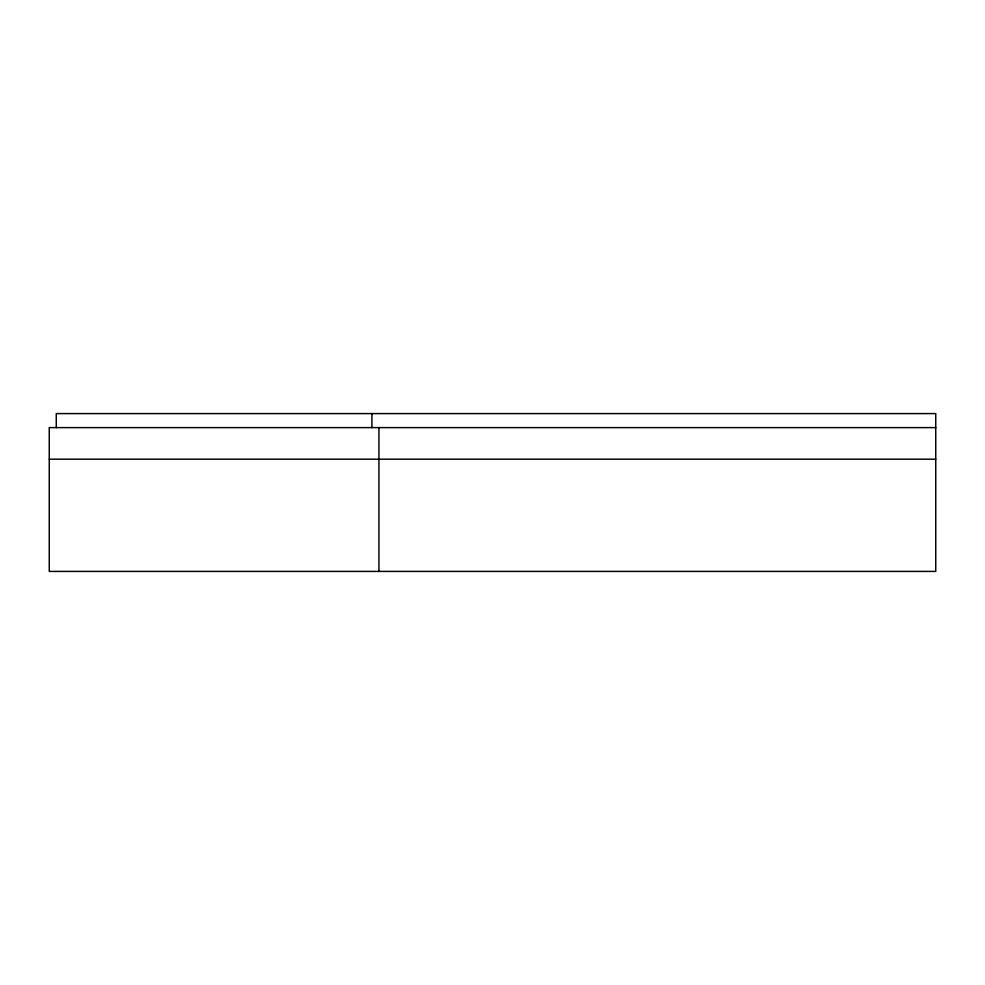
<?xml version="1.0" encoding="UTF-8"?>
<svg xmlns="http://www.w3.org/2000/svg" width="985" height="985" viewBox="0 0 985 985"><rect width="100%" height="100%" fill="white"/><g stroke="black" fill="none" stroke-linecap="round" stroke-linejoin="round"><path stroke-width="1.48" d="M935.75 427.613L49.25 427.613L49.25 571.411L935.75 571.411L935.75 413.589L56.268 413.589L56.268 427.613M49.25 459.182L935.75 459.182M378.929 427.613L378.929 571.411M371.911 413.589L371.911 427.613"/></g></svg>
